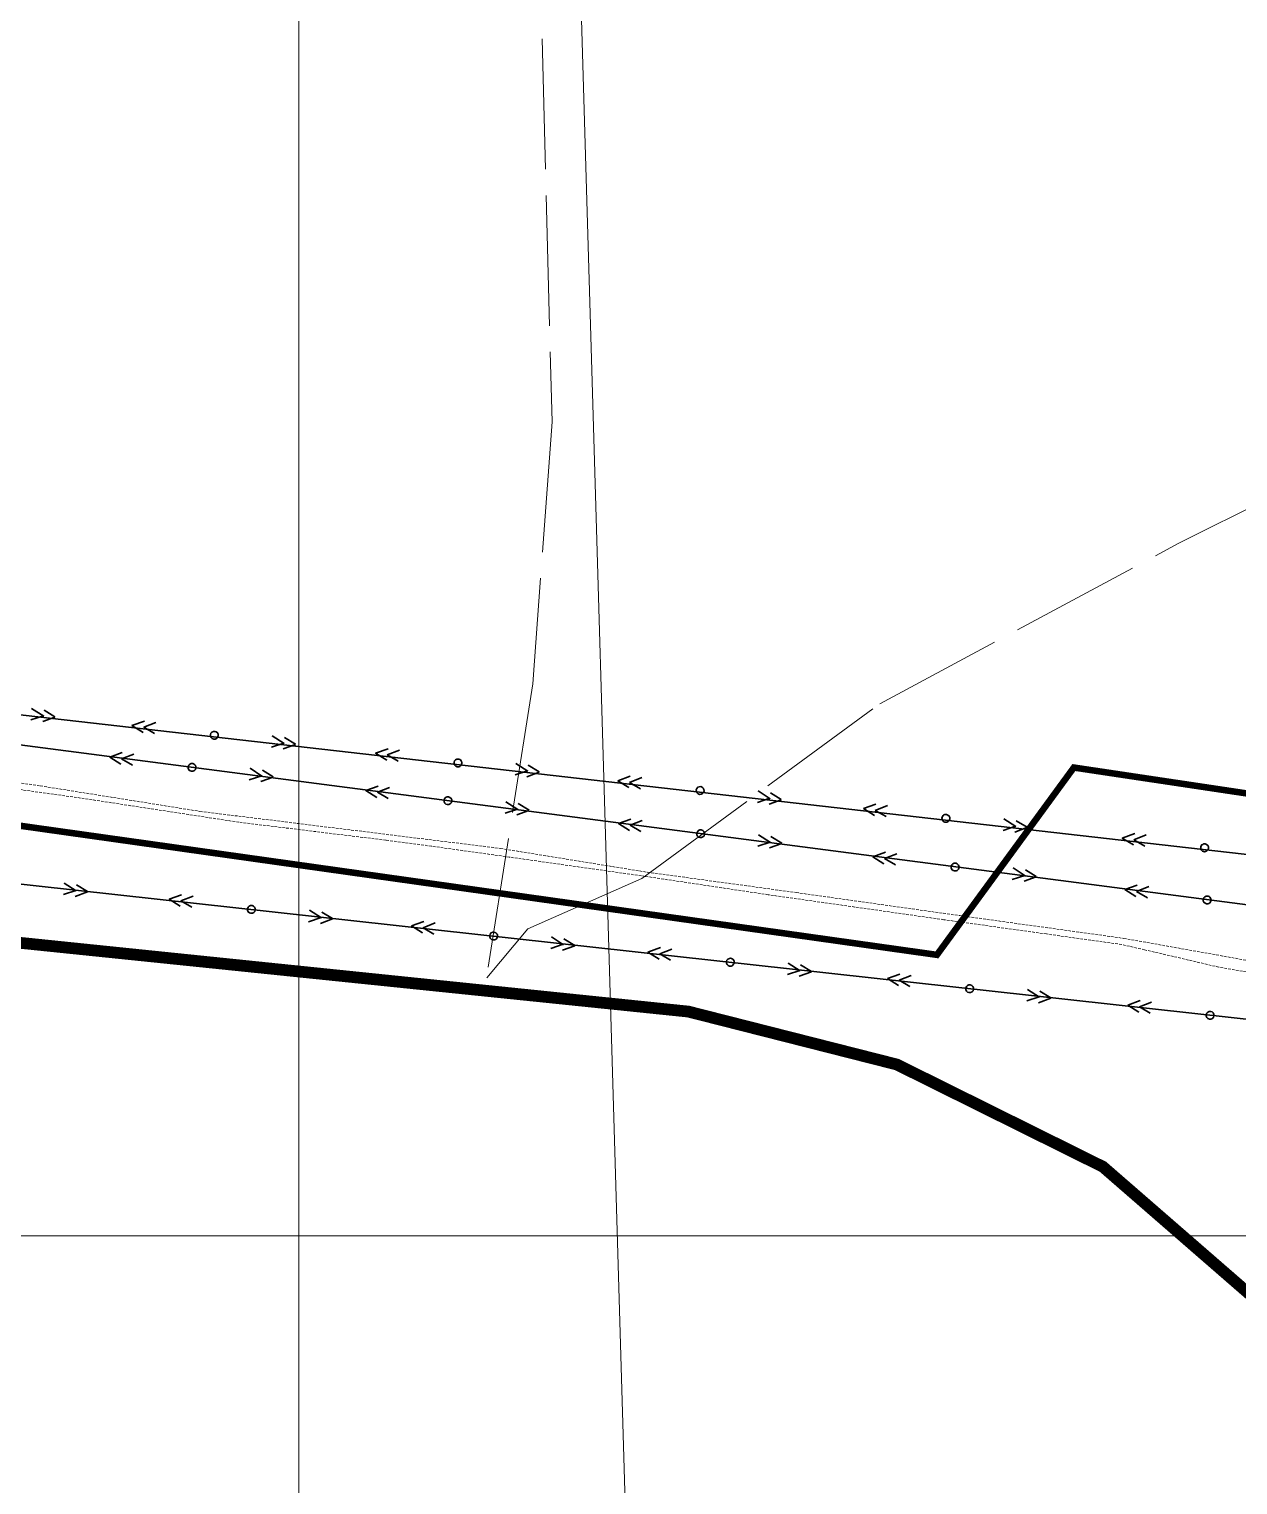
# Model space of a CAD drawing. Header units: millimetres. Extents: x 519 to 9564855, y -810 to 5021775.
# Drawn here: x 9527793 to 9528720, y 4994809 to 4995925 of the extents above; entities that cross this region are included whole.
import ezdxf

# ---------------------------------------------------------------- set-up
doc = ezdxf.new("R2010")
doc.units = ezdxf.units.MM
doc.header["$LTSCALE"] = 2
doc.header["$MEASUREMENT"] = 0
for name, pattern in [('92051501$0$GROUND1', [60, 50, -10]), ('92051501$0$GROUND2', [35, 25, -10]), ('Podzemka', [5, 2, -1, 2])]:
    doc.linetypes.add(name, pattern=pattern)
for name, color, linetype in [('AL_PIP_CRUDE OIL', 210, 'Continuous'), ('GRID_PULKOVO', 7, 'Continuous'), ('PPLINE_WAT', 7, 'WTR_LINE'), ('ROAD_ASF', 9, 'Continuous'), ('ROAD_FIELD', 255, '92051501$0$GROUND2'), ('ROAD_GROUND', 9, 'Continuous')]:
    doc.layers.add(name, color=color, linetype=linetype)
for name, color, linetype, lineweight in [('Водопровод', 5, 'Continuous', 30), ('Электро', 1, 'Continuous', 30), ('Электроснаб', 1, 'Continuous', 18), ('Электроснабжене', 1, 'Continuous', 18)]:
    doc.layers.add(name, color=color, linetype=linetype, lineweight=lineweight)
doc.styles.add('92051501$0$STANDARD', font='simplex.shx')
doc.linetypes.add('WTR_LINE', pattern='A,0.5,-0.2,["W",92051501$0$STANDARD,S=0.1,R=0,X=-0.1,Y=-0.05],-0.05', length=0.75)

msp = doc.modelspace()

# ---------------------------------------------------------------- linework, layer by layer
at = {"layer": 'AL_PIP_CRUDE OIL', "lineweight": 60, "const_width": 5}
msp.add_lwpolyline([(9523408.96955, 5008589.07215), (9522866.96955, 5008436.07215), (9522326.96955, 5007087.07215), (9522313.96594, 5006750.08943), (9522363.50455, 5006330.19015), (9523532.73502, 5003851.53167), (9523509.9659, 5003501.17422), (9523544.63322, 5003488.85485), (9523203.95221, 5002551.92724), (9523207.94138, 5002504.46778), (9521587.24018, 4997999.63007), (9523708.12981, 4995731.08727), (9526814.15531, 4995451.17542), (9528489.4409, 4995215.37355), (9528594.43514, 4995358.95224), (9530593.64001, 4995059.64331), (9530879.24426, 4994914.43479), (9530977.35799, 4994842.68501), (9531002.94658, 4994841.81396), (9531002.94658, 4994841.81396), (9531002.94648, 4994841.81391)], dxfattribs=at)
at = {"layer": 'GRID_PULKOVO', "lineweight": 0}
for p, q in [((9528000, 5011000), (9528000, 4992000)), ((9519000, 4995000), (9533000, 4995000))]:
    msp.add_line(p, q, dxfattribs=at)
at = {"layer": 'PPLINE_WAT', "lineweight": 0, "ltscale": 20}
msp.add_lwpolyline([(9528861.91772, 4999915.10427), (9528146.057, 4998336.879), (9528316.42417, 4992547.4023)], dxfattribs=at)
at = {"layer": 'ROAD_ASF', "lineweight": 0}
for points in [[(9531263.64645, 4994220.86751), (9530830.237, 4993648.455), (9530761.837, 4993565.455), (9530041.837, 4992767.955), (9530013.337, 4992808.155), (9528913.737, 4994698.855), (9528824.037, 4994845.855), (9528741.037, 4994948.955), (9528618.437, 4995055.455), (9528459.737, 4995134.155), (9528299.337, 4995174.855), (9526231.837, 4995387.455)], [(9531268.42995, 4994217.24562), (9530834.94589, 4993644.73458), (9530766.38121, 4993561.53474), (9530041.27284, 4992758.37651), (9530008.28613, 4992804.90514), (9528908.58224, 4994695.78378), (9528819.11855, 4994842.39651), (9528736.69858, 4994944.77601), (9528615.0826, 4995050.42121), (9528457.64292, 4995128.49621), (9528298.2867, 4995168.93136), (9526231.21481, 4995381.48735)]]:
    msp.add_lwpolyline(points, dxfattribs=at)
at = {"layer": 'ROAD_FIELD', "linetype": '92051501$0$GROUND1', "lineweight": 0}
msp.add_lwpolyline([(9528141.037, 4997533.455), (9528157.237, 4997016.555), (9528167.837, 4996637.255), (9528194.237, 4995623.855), (9528179.537, 4995423.155), (9528144.137, 4995197.755), (9528175.637, 4995235.355), (9528263.037, 4995273.855), (9528445.537, 4995407.855), (9528674.437, 4995530.655), (9528943.637, 4995664.755), (9528969.437, 4995666.755), (9529352.937, 4995551.255), (9529540.57899, 4995513.34668), (9529950.237, 4995430.355), (9530122.90704, 4995390.99497), (9530268.337, 4995442.655), (9530387.95842, 4995455.74803)], dxfattribs=at)
at = {"layer": 'ROAD_GROUND', "color": 8, "lineweight": 0, "const_width": 9}
msp.add_lwpolyline([(9531266.0382, 4994219.05657), (9530832.59145, 4993646.59479), (9530764.10911, 4993563.49487), (9530041.55492, 4992763.16576), (9530010.81156, 4992806.53007), (9528911.14311, 4994697.34643), (9528821.57777, 4994844.12576), (9528738.86779, 4994946.86551), (9528616.7598, 4995052.93811), (9528458.68996, 4995131.32561), (9528298.81185, 4995171.89318), (9526231.52379, 4995384.4714)], dxfattribs=at)
at = {"layer": 'Водопровод', "linetype": 'Podzemka', "lineweight": 0, "ltscale": 0.5}
for points in [[(9527594.44513, 4995374.98379), (9527801.7804, 4995344.91779), (9527924.20862, 4995325.36182), (9528154.8489, 4995296.92321), (9528267.24874, 4995278.73774), (9528381.44075, 4995263.129), (9528507.01178, 4995245.45781), (9528632.79828, 4995228.01697), (9528757.65403, 4995205.71898), (9528847.35142, 4995142.92121), (9528965.30046, 4995053.91477), (9529190.3045, 4994878.04505), (9529367.78898, 4994738.44812), (9529493.07875, 4994645.61632)], [(9528735.48889, 4995200.6914), (9528705.6428, 4995205.94068), (9528670.81752, 4995214.11259), (9528648.69824, 4995219.20611), (9528631.11116, 4995223.28352), (9528573.34179, 4995231.38881), (9528494.67041, 4995242.33644), (9528359.9845, 4995261.47423), (9528265.74221, 4995275.55279), (9528161.38648, 4995290.32758), (9528101.81804, 4995298.66996), (9528066.90697, 4995303.26289), (9527954.15824, 4995317.03071), (9527832.61774, 4995335.59785), (9527711.73526, 4995352.43663)]]:
    msp.add_lwpolyline(points, dxfattribs=at)
at = {"layer": 'Электро'}
for p, q in [((9523675.71145, 4995866.21379), (9529559.83969, 4995197.83227)), ((9529578.83595, 4995072.17117), (9523696.51523, 4995720.48046)), ((9527804.39973, 4995398.36101), (9527795.18617, 4995404.27253)), ((9527804.17863, 4995398.64104), (9527794.65377, 4995395.44685)), ((9527812.95078, 4995397.60672), (9527803.64703, 4995394.13252)), ((9527812.98031, 4995397.85719), (9527804.68069, 4995402.89908)), ((9527881.66678, 4995394.61849), (9527872.1124, 4995391.17384)), ((9527881.10565, 4995389.8595), (9527890.43894, 4995393.58418)), ((9527872.1124, 4995391.17384), (9527880.63312, 4995385.85193)), ((9527889.43481, 4995385.06808), (9527881.10565, 4995389.8595)), ((9527988.90737, 4995377.40268), (9527979.69381, 4995383.3142)), ((9527997.48796, 4995376.89887), (9527989.18833, 4995381.94075)), ((9527988.68627, 4995377.68271), (9527979.16142, 4995374.48852)), ((9527997.45842, 4995376.64839), (9527988.15468, 4995373.17419)), ((9528068.47464, 4995373.39888), (9528058.92026, 4995369.95423)), ((9528067.91351, 4995368.63989), (9528077.2468, 4995372.36456)), ((9527864.69391, 4995370.36044), (9527855.11642, 4995366.98059)), ((9527855.11642, 4995366.98059), (9527863.6009, 4995361.60108)), ((9527864.10056, 4995365.60536), (9527873.45886, 4995369.26673)), ((9527872.39708, 4995360.75763), (9527864.10056, 4995365.60536)), ((9528058.92026, 4995369.95423), (9528067.44099, 4995364.63231)), ((9528076.24268, 4995363.84847), (9528067.91351, 4995368.63989)), ((9528175.71523, 4995356.18307), (9528166.50167, 4995362.09459)), ((9528184.29582, 4995355.67925), (9528175.99619, 4995360.72114)), ((9527971.59623, 4995352.70015), (9527962.04996, 4995349.57056)), ((9527971.81543, 4995352.41864), (9527962.64212, 4995358.39242)), ((9527980.36118, 4995351.60644), (9527971.03411, 4995348.19533)), ((9527980.39241, 4995351.85671), (9527972.12712, 4995356.9547)), ((9528175.49413, 4995356.46309), (9528165.96928, 4995353.26891)), ((9528184.26629, 4995355.42878), (9528174.96254, 4995351.95457)), ((9528254.26705, 4995352.29461), (9528244.71267, 4995348.84996)), ((9528244.71267, 4995348.84996), (9528253.23339, 4995343.52805)), ((9528253.70592, 4995347.53562), (9528263.03921, 4995351.2603)), ((9528060.91666, 4995344.74656), (9528051.33916, 4995341.36671)), ((9528051.33916, 4995341.36671), (9528059.82365, 4995335.9872)), ((9528060.32331, 4995339.99148), (9528069.68161, 4995343.65285)), ((9528068.61982, 4995335.14375), (9528060.32331, 4995339.99148)), ((9528262.03508, 4995342.7442), (9528253.70592, 4995347.53562)), ((9528361.50764, 4995335.0788), (9528352.29408, 4995340.99032)), ((9528370.08823, 4995334.57498), (9528361.7886, 4995339.61687)), ((9528167.81898, 4995327.08627), (9528158.27271, 4995323.95668)), ((9528168.03818, 4995326.80476), (9528158.86487, 4995332.77854)), ((9528176.61515, 4995326.24283), (9528168.34987, 4995331.34082)), ((9528361.28654, 4995335.35883), (9528351.76169, 4995332.16464)), ((9528370.05869, 4995334.32451), (9528360.75495, 4995330.85031)), ((9528442.70222, 4995330.89015), (9528433.14784, 4995327.4455)), ((9528433.14784, 4995327.4455), (9528441.66856, 4995322.12359)), ((9528442.14109, 4995326.13116), (9528451.47437, 4995329.85584)), ((9528450.47025, 4995321.33974), (9528442.14109, 4995326.13116)), ((9528176.58393, 4995325.99256), (9528167.25686, 4995322.58145)), ((9528254.73637, 4995319.44636), (9528245.15887, 4995316.06651)), ((9528245.15887, 4995316.06651), (9528253.64335, 4995310.687)), ((9528254.14302, 4995314.69128), (9528263.50132, 4995318.35265)), ((9528549.94281, 4995313.67434), (9528540.72925, 4995319.58586)), ((9528558.52339, 4995313.17053), (9528550.22377, 4995318.21241)), ((9528262.43953, 4995309.84355), (9528254.14302, 4995314.69128)), ((9528361.85789, 4995301.50456), (9528352.68458, 4995307.47834)), ((9528370.43486, 4995300.94263), (9528362.16958, 4995306.04062)), ((9528549.72171, 4995313.95437), (9528540.19686, 4995310.76019)), ((9528558.49386, 4995312.92005), (9528549.19011, 4995309.44585)), ((9528641.12131, 4995308.35161), (9528631.56693, 4995304.90696)), ((9528631.56693, 4995304.90696), (9528640.08766, 4995299.58505)), ((9528640.56019, 4995303.59262), (9528649.89347, 4995307.3173)), ((9528361.63869, 4995301.78607), (9528352.09242, 4995298.65648)), ((9528370.40363, 4995300.69236), (9528361.07657, 4995297.28125)), ((9528449.88491, 4995293.9727), (9528440.30742, 4995290.59285)), ((9528449.29156, 4995289.21762), (9528458.64986, 4995292.87899)), ((9528648.88935, 4995298.8012), (9528640.56019, 4995303.59262)), ((9528440.30742, 4995290.59285), (9528448.7919, 4995285.21334)), ((9528457.58808, 4995284.36989), (9528449.29156, 4995289.21762)), ((9528557.00644, 4995276.0309), (9528547.83313, 4995282.00468)), ((9527829.3677, 4995264.42024), (9527820.18418, 4995270.37833)), ((9528556.78724, 4995276.31241), (9528547.24097, 4995273.18282)), ((9528565.55218, 4995275.2187), (9528556.22512, 4995271.80759)), ((9528565.58341, 4995275.46897), (9528557.31813, 4995280.56696)), ((9527829.14802, 4995264.70138), (9527819.60712, 4995261.55546)), ((9527837.91482, 4995263.62267), (9527828.59361, 4995260.19561)), ((9527837.94562, 4995263.87299), (9527829.67163, 4995268.95683)), ((9527910.2064, 4995261.42958), (9527900.63471, 4995258.03334)), ((9527909.62119, 4995256.67348), (9527918.97321, 4995260.35086)), ((9528643.10013, 4995268.75141), (9528633.52264, 4995265.37155)), ((9528633.52264, 4995265.37155), (9528642.00712, 4995259.99204)), ((9528642.50678, 4995263.99632), (9528651.86508, 4995267.6577)), ((9528650.8033, 4995259.1486), (9528642.50678, 4995263.99632)), ((9527900.63471, 4995258.03334), (9527909.12838, 4995252.66836)), ((9527917.92599, 4995251.83996), (9527909.62119, 4995256.67348)), ((9528017.35846, 4995243.67105), (9528008.17495, 4995249.62914)), ((9528025.93639, 4995243.1238), (9528017.66239, 4995248.20764)), ((9528017.13878, 4995243.95219), (9528007.59788, 4995240.80627)), ((9528025.90558, 4995242.87348), (9528016.58437, 4995239.44642)), ((9528095.9412, 4995240.92938), (9528086.3695, 4995237.53315)), ((9528086.3695, 4995237.53315), (9528094.86317, 4995232.16816)), ((9528095.35598, 4995236.17329), (9528104.708, 4995239.85067)), ((9528103.66078, 4995231.33977), (9528095.35598, 4995236.17329)), ((9528203.09325, 4995223.17086), (9528193.90974, 4995229.12894)), ((9528211.67118, 4995222.6236), (9528203.39719, 4995227.70745)), ((9528202.87357, 4995223.452), (9528193.33267, 4995220.30608)), ((9528211.64038, 4995222.37329), (9528202.31916, 4995218.94623)), ((9528277.41485, 4995220.89951), (9528267.84316, 4995217.50327)), ((9528267.84316, 4995217.50327), (9528276.33683, 4995212.13829)), ((9528276.82964, 4995216.14342), (9528286.18166, 4995219.8208)), ((9528285.13443, 4995211.30989), (9528276.82964, 4995216.14342)), ((9528384.34723, 4995203.42212), (9528374.80633, 4995200.2762)), ((9528384.56691, 4995203.14098), (9528375.3834, 4995209.09907)), ((9528393.14483, 4995202.59373), (9528384.87084, 4995207.67757)), ((9528393.11403, 4995202.34341), (9528383.79282, 4995198.91635)), ((9528461.01914, 4995200.63447), (9528451.44745, 4995197.23823)), ((9528451.44745, 4995197.23823), (9528459.94112, 4995191.87325)), ((9528460.43393, 4995195.87838), (9528469.78595, 4995199.55575)), ((9528468.73873, 4995191.04485), (9528460.43393, 4995195.87838)), ((9528567.95152, 4995183.15708), (9528558.41062, 4995180.01116)), ((9528568.1712, 4995182.87594), (9528558.98769, 4995188.83403)), ((9528576.71833, 4995182.07837), (9528567.39711, 4995178.65131)), ((9528576.74913, 4995182.32869), (9528568.47513, 4995187.41253)), ((9528645.34844, 4995180.2894), (9528635.77675, 4995176.89317)), ((9528635.77675, 4995176.89317), (9528644.27042, 4995171.52818)), ((9528644.76323, 4995175.53331), (9528654.11525, 4995179.21069)), ((9528653.06803, 4995170.69979), (9528644.76323, 4995175.53331))]:
    msp.add_line(p, q, dxfattribs=at)
at = {"layer": 'Электро', "ltscale": 25}
msp.add_line((9529547.11914, 4995146.8866), (9526913.03059, 4995489.95549), dxfattribs=at)
at = {"layer": 'Электро'}
for centre, start, end in [((9527935.25405, 4995383.69901), 103.87181573, 283.87181573), ((9527935.25405, 4995383.69901), 283.87181573, 103.87181573), ((9527918.20599, 4995359.07823), 103.48371452, 283.48371452), ((9527918.20599, 4995359.07823), 283.48371452, 103.48371452), ((9528122.06191, 4995362.47939), 103.87181551, 283.87181551), ((9528122.06191, 4995362.47939), 283.87181551, 103.87181551), ((9528307.85432, 4995341.37513), 103.87181585, 283.87181585), ((9528307.85432, 4995341.37513), 283.87181585, 103.87181585), ((9528114.42874, 4995333.46435), 103.48371452, 283.48371452), ((9528114.42874, 4995333.46435), 283.48371452, 103.48371452), ((9528496.28949, 4995319.97067), 103.87180639, 283.87180639), ((9528496.28949, 4995319.97067), 283.87180639, 103.87180639), ((9528308.24845, 4995308.16415), 103.48371693, 283.48371693), ((9528308.24845, 4995308.16415), 283.48371693, 103.48371693), ((9528694.70859, 4995297.43213), 103.87181541, 283.87181541), ((9528694.70859, 4995297.43213), 283.87181541, 103.87181541), ((9528503.397, 4995282.69049), 103.48371485, 283.48371474), ((9528503.397, 4995282.69049), 283.48371474, 103.48371485), ((9528696.61222, 4995257.4692), 103.48371705, 283.48371705), ((9528696.61222, 4995257.4692), 283.48371705, 103.48371705), ((9527963.73771, 4995250.23893), 103.58174027, 283.58174027), ((9527963.73771, 4995250.23893), 283.58174027, 103.58174027), ((9528149.4725, 4995229.73874), 103.58173093, 283.58173093), ((9528149.4725, 4995229.73874), 283.58173093, 103.58173093), ((9528330.94616, 4995209.70886), 103.58174049, 283.58174049), ((9528330.94616, 4995209.70886), 283.58174049, 103.58174049), ((9528514.55045, 4995189.44382), 103.58172885, 283.58172885), ((9528514.55045, 4995189.44382), 283.58172885, 103.58172885), ((9528698.87975, 4995169.09876), 103.58173127, 283.58173127), ((9528698.87975, 4995169.09876), 283.58173127, 103.58173127)]:
    msp.add_arc(centre, 3, start, end, dxfattribs=at)
at = {"layer": 'Электроснаб', "color": 1, "lineweight": 0}
for p, q in [((9523675.71145, 4995866.21379), (9529559.83969, 4995197.83227)), ((9529578.83595, 4995072.17117), (9523696.51523, 4995720.48046)), ((9527804.39973, 4995398.36101), (9527795.18617, 4995404.27253)), ((9527804.17863, 4995398.64104), (9527794.65377, 4995395.44685)), ((9527812.95078, 4995397.60672), (9527803.64703, 4995394.13252)), ((9527812.98031, 4995397.85719), (9527804.68069, 4995402.89908)), ((9527881.66678, 4995394.61849), (9527872.1124, 4995391.17384)), ((9527881.10565, 4995389.8595), (9527890.43894, 4995393.58418)), ((9527872.1124, 4995391.17384), (9527880.63312, 4995385.85193)), ((9527889.43481, 4995385.06808), (9527881.10565, 4995389.8595)), ((9527988.90737, 4995377.40268), (9527979.69381, 4995383.3142)), ((9527997.48796, 4995376.89887), (9527989.18833, 4995381.94075)), ((9527988.68627, 4995377.68271), (9527979.16142, 4995374.48852)), ((9527997.45842, 4995376.64839), (9527988.15468, 4995373.17419)), ((9528068.47464, 4995373.39888), (9528058.92026, 4995369.95423)), ((9528067.91351, 4995368.63989), (9528077.2468, 4995372.36456)), ((9527864.69391, 4995370.36044), (9527855.11642, 4995366.98059)), ((9527855.11642, 4995366.98059), (9527863.6009, 4995361.60108)), ((9527864.10056, 4995365.60536), (9527873.45886, 4995369.26673)), ((9527872.39708, 4995360.75763), (9527864.10056, 4995365.60536)), ((9528058.92026, 4995369.95423), (9528067.44099, 4995364.63231)), ((9528076.24268, 4995363.84847), (9528067.91351, 4995368.63989)), ((9528175.71523, 4995356.18307), (9528166.50167, 4995362.09459)), ((9528184.29582, 4995355.67925), (9528175.99619, 4995360.72114)), ((9527971.59623, 4995352.70015), (9527962.04996, 4995349.57056)), ((9527971.81543, 4995352.41864), (9527962.64212, 4995358.39242)), ((9527980.36118, 4995351.60644), (9527971.03411, 4995348.19533)), ((9527980.39241, 4995351.85671), (9527972.12712, 4995356.9547)), ((9528175.49413, 4995356.46309), (9528165.96928, 4995353.26891)), ((9528184.26629, 4995355.42878), (9528174.96254, 4995351.95457)), ((9528254.26705, 4995352.29461), (9528244.71267, 4995348.84996)), ((9528244.71267, 4995348.84996), (9528253.23339, 4995343.52805)), ((9528253.70592, 4995347.53562), (9528263.03921, 4995351.2603)), ((9528060.91666, 4995344.74656), (9528051.33916, 4995341.36671)), ((9528051.33916, 4995341.36671), (9528059.82365, 4995335.9872)), ((9528060.32331, 4995339.99148), (9528069.68161, 4995343.65285)), ((9528068.61982, 4995335.14375), (9528060.32331, 4995339.99148)), ((9528262.03508, 4995342.7442), (9528253.70592, 4995347.53562)), ((9528361.50764, 4995335.0788), (9528352.29408, 4995340.99032)), ((9528370.08823, 4995334.57498), (9528361.7886, 4995339.61687)), ((9528167.81898, 4995327.08627), (9528158.27271, 4995323.95668)), ((9528168.03818, 4995326.80476), (9528158.86487, 4995332.77854)), ((9528176.61515, 4995326.24283), (9528168.34987, 4995331.34082)), ((9528361.28654, 4995335.35883), (9528351.76169, 4995332.16464)), ((9528370.05869, 4995334.32451), (9528360.75495, 4995330.85031)), ((9528442.70222, 4995330.89015), (9528433.14784, 4995327.4455)), ((9528433.14784, 4995327.4455), (9528441.66856, 4995322.12359)), ((9528442.14109, 4995326.13116), (9528451.47437, 4995329.85584)), ((9528450.47025, 4995321.33974), (9528442.14109, 4995326.13116)), ((9528176.58393, 4995325.99256), (9528167.25686, 4995322.58145)), ((9528254.73637, 4995319.44636), (9528245.15887, 4995316.06651)), ((9528245.15887, 4995316.06651), (9528253.64335, 4995310.687)), ((9528254.14302, 4995314.69128), (9528263.50132, 4995318.35265)), ((9528549.94281, 4995313.67434), (9528540.72925, 4995319.58586)), ((9528558.52339, 4995313.17053), (9528550.22377, 4995318.21241)), ((9528262.43953, 4995309.84355), (9528254.14302, 4995314.69128)), ((9528361.85789, 4995301.50456), (9528352.68458, 4995307.47834)), ((9528370.43486, 4995300.94263), (9528362.16958, 4995306.04062)), ((9528549.72171, 4995313.95437), (9528540.19686, 4995310.76019)), ((9528558.49386, 4995312.92005), (9528549.19011, 4995309.44585)), ((9528641.12131, 4995308.35161), (9528631.56693, 4995304.90696)), ((9528631.56693, 4995304.90696), (9528640.08766, 4995299.58505)), ((9528640.56019, 4995303.59262), (9528649.89347, 4995307.3173)), ((9528361.63869, 4995301.78607), (9528352.09242, 4995298.65648)), ((9528370.40363, 4995300.69236), (9528361.07657, 4995297.28125)), ((9528449.88491, 4995293.9727), (9528440.30742, 4995290.59285)), ((9528449.29156, 4995289.21762), (9528458.64986, 4995292.87899)), ((9528648.88935, 4995298.8012), (9528640.56019, 4995303.59262)), ((9528440.30742, 4995290.59285), (9528448.7919, 4995285.21334)), ((9528457.58808, 4995284.36989), (9528449.29156, 4995289.21762)), ((9528557.00644, 4995276.0309), (9528547.83313, 4995282.00468)), ((9527829.3677, 4995264.42024), (9527820.18418, 4995270.37833)), ((9528556.78724, 4995276.31241), (9528547.24097, 4995273.18282)), ((9528565.55218, 4995275.2187), (9528556.22512, 4995271.80759)), ((9528565.58341, 4995275.46897), (9528557.31813, 4995280.56696)), ((9527829.14802, 4995264.70138), (9527819.60712, 4995261.55546)), ((9527837.91482, 4995263.62267), (9527828.59361, 4995260.19561)), ((9527837.94562, 4995263.87299), (9527829.67163, 4995268.95683)), ((9527910.2064, 4995261.42958), (9527900.63471, 4995258.03334)), ((9527909.62119, 4995256.67348), (9527918.97321, 4995260.35086)), ((9528643.10013, 4995268.75141), (9528633.52264, 4995265.37155)), ((9528633.52264, 4995265.37155), (9528642.00712, 4995259.99204)), ((9528642.50678, 4995263.99632), (9528651.86508, 4995267.6577)), ((9528650.8033, 4995259.1486), (9528642.50678, 4995263.99632)), ((9527900.63471, 4995258.03334), (9527909.12838, 4995252.66836)), ((9527917.92599, 4995251.83996), (9527909.62119, 4995256.67348)), ((9528017.35846, 4995243.67105), (9528008.17495, 4995249.62914)), ((9528025.93639, 4995243.1238), (9528017.66239, 4995248.20764)), ((9528017.13878, 4995243.95219), (9528007.59788, 4995240.80627)), ((9528025.90558, 4995242.87348), (9528016.58437, 4995239.44642)), ((9528095.9412, 4995240.92938), (9528086.3695, 4995237.53315)), ((9528086.3695, 4995237.53315), (9528094.86317, 4995232.16816)), ((9528095.35598, 4995236.17329), (9528104.708, 4995239.85067)), ((9528103.66078, 4995231.33977), (9528095.35598, 4995236.17329)), ((9528203.09325, 4995223.17086), (9528193.90974, 4995229.12894)), ((9528211.67118, 4995222.6236), (9528203.39719, 4995227.70745)), ((9528202.87357, 4995223.452), (9528193.33267, 4995220.30608)), ((9528211.64038, 4995222.37329), (9528202.31916, 4995218.94623)), ((9528277.41485, 4995220.89951), (9528267.84316, 4995217.50327)), ((9528267.84316, 4995217.50327), (9528276.33683, 4995212.13829)), ((9528276.82964, 4995216.14342), (9528286.18166, 4995219.8208)), ((9528285.13443, 4995211.30989), (9528276.82964, 4995216.14342)), ((9528384.34723, 4995203.42212), (9528374.80633, 4995200.2762)), ((9528384.56691, 4995203.14098), (9528375.3834, 4995209.09907)), ((9528393.14483, 4995202.59373), (9528384.87084, 4995207.67757)), ((9528393.11403, 4995202.34341), (9528383.79282, 4995198.91635)), ((9528461.01914, 4995200.63447), (9528451.44745, 4995197.23823)), ((9528451.44745, 4995197.23823), (9528459.94112, 4995191.87325)), ((9528460.43393, 4995195.87838), (9528469.78595, 4995199.55575)), ((9528468.73873, 4995191.04485), (9528460.43393, 4995195.87838)), ((9528567.95152, 4995183.15708), (9528558.41062, 4995180.01116)), ((9528568.1712, 4995182.87594), (9528558.98769, 4995188.83403)), ((9528576.71833, 4995182.07837), (9528567.39711, 4995178.65131)), ((9528576.74913, 4995182.32869), (9528568.47513, 4995187.41253)), ((9528645.34844, 4995180.2894), (9528635.77675, 4995176.89317)), ((9528635.77675, 4995176.89317), (9528644.27042, 4995171.52818)), ((9528644.76323, 4995175.53331), (9528654.11525, 4995179.21069)), ((9528653.06803, 4995170.69979), (9528644.76323, 4995175.53331))]:
    msp.add_line(p, q, dxfattribs=at)
at = {"layer": 'Электроснаб', "color": 1, "lineweight": 0, "ltscale": 25}
msp.add_line((9529547.11914, 4995146.8866), (9526913.03059, 4995489.95549), dxfattribs=at)
at = {"layer": 'Электроснаб', "color": 1, "lineweight": 0}
for centre, start, end in [((9527935.25405, 4995383.69901), 103.87181573, 283.87181573), ((9527935.25405, 4995383.69901), 283.87181573, 103.87181573), ((9527918.20599, 4995359.07823), 103.48371452, 283.48371452), ((9527918.20599, 4995359.07823), 283.48371452, 103.48371452), ((9528122.06191, 4995362.47939), 103.87181551, 283.87181551), ((9528122.06191, 4995362.47939), 283.87181551, 103.87181551), ((9528307.85432, 4995341.37513), 103.87181585, 283.87181585), ((9528307.85432, 4995341.37513), 283.87181585, 103.87181585), ((9528114.42874, 4995333.46435), 103.48371452, 283.48371452), ((9528114.42874, 4995333.46435), 283.48371452, 103.48371452), ((9528496.28949, 4995319.97067), 103.87180639, 283.87180639), ((9528496.28949, 4995319.97067), 283.87180639, 103.87180639), ((9528308.24845, 4995308.16415), 103.48371693, 283.48371693), ((9528308.24845, 4995308.16415), 283.48371693, 103.48371693), ((9528694.70859, 4995297.43213), 103.87181541, 283.87181541), ((9528694.70859, 4995297.43213), 283.87181541, 103.87181541), ((9528503.397, 4995282.69049), 103.48371485, 283.48371474), ((9528503.397, 4995282.69049), 283.48371474, 103.48371485), ((9528696.61222, 4995257.4692), 103.48371705, 283.48371705), ((9528696.61222, 4995257.4692), 283.48371705, 103.48371705), ((9527963.73771, 4995250.23893), 103.58174027, 283.58174027), ((9527963.73771, 4995250.23893), 283.58174027, 103.58174027), ((9528149.4725, 4995229.73874), 103.58173093, 283.58173093), ((9528149.4725, 4995229.73874), 283.58173093, 103.58173093), ((9528330.94616, 4995209.70886), 103.58174049, 283.58174049), ((9528330.94616, 4995209.70886), 283.58174049, 103.58174049), ((9528514.55045, 4995189.44382), 103.58172885, 283.58172885), ((9528514.55045, 4995189.44382), 283.58172885, 103.58172885), ((9528698.87975, 4995169.09876), 103.58173127, 283.58173127), ((9528698.87975, 4995169.09876), 283.58173127, 103.58173127)]:
    msp.add_arc(centre, 3, start, end, dxfattribs=at)
at = {"layer": 'Электроснабжене', "color": 1, "lineweight": 0}
for p, q in [((9523675.71145, 4995866.21379), (9529559.83969, 4995197.83227)), ((9529578.83595, 4995072.17117), (9523696.51523, 4995720.48046)), ((9527804.39973, 4995398.36101), (9527795.18617, 4995404.27253)), ((9527804.17863, 4995398.64104), (9527794.65377, 4995395.44685)), ((9527812.95078, 4995397.60672), (9527803.64703, 4995394.13252)), ((9527812.98031, 4995397.85719), (9527804.68069, 4995402.89908)), ((9527881.66678, 4995394.61849), (9527872.1124, 4995391.17384)), ((9527881.10565, 4995389.8595), (9527890.43894, 4995393.58418)), ((9527872.1124, 4995391.17384), (9527880.63312, 4995385.85193)), ((9527889.43481, 4995385.06808), (9527881.10565, 4995389.8595)), ((9527988.90737, 4995377.40268), (9527979.69381, 4995383.3142)), ((9527997.48796, 4995376.89887), (9527989.18833, 4995381.94075)), ((9527988.68627, 4995377.68271), (9527979.16142, 4995374.48852)), ((9527997.45842, 4995376.64839), (9527988.15468, 4995373.17419)), ((9528068.47464, 4995373.39888), (9528058.92026, 4995369.95423)), ((9528067.91351, 4995368.63989), (9528077.2468, 4995372.36456)), ((9527864.69391, 4995370.36044), (9527855.11642, 4995366.98059)), ((9527855.11642, 4995366.98059), (9527863.6009, 4995361.60108)), ((9527864.10056, 4995365.60536), (9527873.45886, 4995369.26673)), ((9527872.39708, 4995360.75763), (9527864.10056, 4995365.60536)), ((9528058.92026, 4995369.95423), (9528067.44099, 4995364.63231)), ((9528076.24268, 4995363.84847), (9528067.91351, 4995368.63989)), ((9528175.71523, 4995356.18307), (9528166.50167, 4995362.09459)), ((9528184.29582, 4995355.67925), (9528175.99619, 4995360.72114)), ((9527971.59623, 4995352.70015), (9527962.04996, 4995349.57056)), ((9527971.81543, 4995352.41864), (9527962.64212, 4995358.39242)), ((9527980.36118, 4995351.60644), (9527971.03411, 4995348.19533)), ((9527980.39241, 4995351.85671), (9527972.12712, 4995356.9547)), ((9528175.49413, 4995356.46309), (9528165.96928, 4995353.26891)), ((9528184.26629, 4995355.42878), (9528174.96254, 4995351.95457)), ((9528254.26705, 4995352.29461), (9528244.71267, 4995348.84996)), ((9528244.71267, 4995348.84996), (9528253.23339, 4995343.52805)), ((9528253.70592, 4995347.53562), (9528263.03921, 4995351.2603)), ((9528060.91666, 4995344.74656), (9528051.33916, 4995341.36671)), ((9528051.33916, 4995341.36671), (9528059.82365, 4995335.9872)), ((9528060.32331, 4995339.99148), (9528069.68161, 4995343.65285)), ((9528068.61982, 4995335.14375), (9528060.32331, 4995339.99148)), ((9528262.03508, 4995342.7442), (9528253.70592, 4995347.53562)), ((9528361.50764, 4995335.0788), (9528352.29408, 4995340.99032)), ((9528370.08823, 4995334.57498), (9528361.7886, 4995339.61687)), ((9528167.81898, 4995327.08627), (9528158.27271, 4995323.95668)), ((9528168.03818, 4995326.80476), (9528158.86487, 4995332.77854)), ((9528176.61515, 4995326.24283), (9528168.34987, 4995331.34082)), ((9528361.28654, 4995335.35883), (9528351.76169, 4995332.16464)), ((9528370.05869, 4995334.32451), (9528360.75495, 4995330.85031)), ((9528442.70222, 4995330.89015), (9528433.14784, 4995327.4455)), ((9528433.14784, 4995327.4455), (9528441.66856, 4995322.12359)), ((9528442.14109, 4995326.13116), (9528451.47437, 4995329.85584)), ((9528450.47025, 4995321.33974), (9528442.14109, 4995326.13116)), ((9528176.58393, 4995325.99256), (9528167.25686, 4995322.58145)), ((9528254.73637, 4995319.44636), (9528245.15887, 4995316.06651)), ((9528245.15887, 4995316.06651), (9528253.64335, 4995310.687)), ((9528254.14302, 4995314.69128), (9528263.50132, 4995318.35265)), ((9528549.94281, 4995313.67434), (9528540.72925, 4995319.58586)), ((9528558.52339, 4995313.17053), (9528550.22377, 4995318.21241)), ((9528262.43953, 4995309.84355), (9528254.14302, 4995314.69128)), ((9528361.85789, 4995301.50456), (9528352.68458, 4995307.47834)), ((9528370.43486, 4995300.94263), (9528362.16958, 4995306.04062)), ((9528549.72171, 4995313.95437), (9528540.19686, 4995310.76019)), ((9528558.49386, 4995312.92005), (9528549.19011, 4995309.44585)), ((9528641.12131, 4995308.35161), (9528631.56693, 4995304.90696)), ((9528631.56693, 4995304.90696), (9528640.08766, 4995299.58505)), ((9528640.56019, 4995303.59262), (9528649.89347, 4995307.3173)), ((9528361.63869, 4995301.78607), (9528352.09242, 4995298.65648)), ((9528370.40363, 4995300.69236), (9528361.07657, 4995297.28125)), ((9528449.88491, 4995293.9727), (9528440.30742, 4995290.59285)), ((9528449.29156, 4995289.21762), (9528458.64986, 4995292.87899)), ((9528648.88935, 4995298.8012), (9528640.56019, 4995303.59262)), ((9528440.30742, 4995290.59285), (9528448.7919, 4995285.21334)), ((9528457.58808, 4995284.36989), (9528449.29156, 4995289.21762)), ((9528557.00644, 4995276.0309), (9528547.83313, 4995282.00468)), ((9527829.3677, 4995264.42024), (9527820.18418, 4995270.37833)), ((9528556.78724, 4995276.31241), (9528547.24097, 4995273.18282)), ((9528565.55218, 4995275.2187), (9528556.22512, 4995271.80759)), ((9528565.58341, 4995275.46897), (9528557.31813, 4995280.56696)), ((9527829.14802, 4995264.70138), (9527819.60712, 4995261.55546)), ((9527837.91482, 4995263.62267), (9527828.59361, 4995260.19561)), ((9527837.94562, 4995263.87299), (9527829.67163, 4995268.95683)), ((9527910.2064, 4995261.42958), (9527900.63471, 4995258.03334)), ((9527909.62119, 4995256.67348), (9527918.97321, 4995260.35086)), ((9528643.10013, 4995268.75141), (9528633.52264, 4995265.37155)), ((9528633.52264, 4995265.37155), (9528642.00712, 4995259.99204)), ((9528642.50678, 4995263.99632), (9528651.86508, 4995267.6577)), ((9528650.8033, 4995259.1486), (9528642.50678, 4995263.99632)), ((9527900.63471, 4995258.03334), (9527909.12838, 4995252.66836)), ((9527917.92599, 4995251.83996), (9527909.62119, 4995256.67348)), ((9528017.35846, 4995243.67105), (9528008.17495, 4995249.62914)), ((9528025.93639, 4995243.1238), (9528017.66239, 4995248.20764)), ((9528017.13878, 4995243.95219), (9528007.59788, 4995240.80627)), ((9528025.90558, 4995242.87348), (9528016.58437, 4995239.44642)), ((9528095.9412, 4995240.92938), (9528086.3695, 4995237.53315)), ((9528086.3695, 4995237.53315), (9528094.86317, 4995232.16816)), ((9528095.35598, 4995236.17329), (9528104.708, 4995239.85067)), ((9528103.66078, 4995231.33977), (9528095.35598, 4995236.17329)), ((9528203.09325, 4995223.17086), (9528193.90974, 4995229.12894)), ((9528211.67118, 4995222.6236), (9528203.39719, 4995227.70745)), ((9528202.87357, 4995223.452), (9528193.33267, 4995220.30608)), ((9528211.64038, 4995222.37329), (9528202.31916, 4995218.94623)), ((9528277.41485, 4995220.89951), (9528267.84316, 4995217.50327)), ((9528267.84316, 4995217.50327), (9528276.33683, 4995212.13829)), ((9528276.82964, 4995216.14342), (9528286.18166, 4995219.8208)), ((9528285.13443, 4995211.30989), (9528276.82964, 4995216.14342)), ((9528384.34723, 4995203.42212), (9528374.80633, 4995200.2762)), ((9528384.56691, 4995203.14098), (9528375.3834, 4995209.09907)), ((9528393.14483, 4995202.59373), (9528384.87084, 4995207.67757)), ((9528393.11403, 4995202.34341), (9528383.79282, 4995198.91635)), ((9528461.01914, 4995200.63447), (9528451.44745, 4995197.23823)), ((9528451.44745, 4995197.23823), (9528459.94112, 4995191.87325)), ((9528460.43393, 4995195.87838), (9528469.78595, 4995199.55575)), ((9528468.73873, 4995191.04485), (9528460.43393, 4995195.87838)), ((9528567.95152, 4995183.15708), (9528558.41062, 4995180.01116)), ((9528568.1712, 4995182.87594), (9528558.98769, 4995188.83403)), ((9528576.71833, 4995182.07837), (9528567.39711, 4995178.65131)), ((9528576.74913, 4995182.32869), (9528568.47513, 4995187.41253)), ((9528645.34844, 4995180.2894), (9528635.77675, 4995176.89317)), ((9528635.77675, 4995176.89317), (9528644.27042, 4995171.52818)), ((9528644.76323, 4995175.53331), (9528654.11525, 4995179.21069)), ((9528653.06803, 4995170.69979), (9528644.76323, 4995175.53331))]:
    msp.add_line(p, q, dxfattribs=at)
at = {"layer": 'Электроснабжене', "color": 1, "lineweight": 0, "ltscale": 25}
msp.add_line((9529547.11914, 4995146.8866), (9526913.03059, 4995489.95549), dxfattribs=at)
at = {"layer": 'Электроснабжене', "color": 1, "lineweight": 0}
for centre, start, end in [((9527935.25405, 4995383.69901), 103.87181573, 283.87181573), ((9527935.25405, 4995383.69901), 283.87181573, 103.87181573), ((9527918.20599, 4995359.07823), 103.48371452, 283.48371452), ((9527918.20599, 4995359.07823), 283.48371452, 103.48371452), ((9528122.06191, 4995362.47939), 103.87181551, 283.87181551), ((9528122.06191, 4995362.47939), 283.87181551, 103.87181551), ((9528307.85432, 4995341.37513), 103.87181585, 283.87181585), ((9528307.85432, 4995341.37513), 283.87181585, 103.87181585), ((9528114.42874, 4995333.46435), 103.48371452, 283.48371452), ((9528114.42874, 4995333.46435), 283.48371452, 103.48371452), ((9528496.28949, 4995319.97067), 103.87180639, 283.87180639), ((9528496.28949, 4995319.97067), 283.87180639, 103.87180639), ((9528308.24845, 4995308.16415), 103.48371693, 283.48371693), ((9528308.24845, 4995308.16415), 283.48371693, 103.48371693), ((9528694.70859, 4995297.43213), 103.87181541, 283.87181541), ((9528694.70859, 4995297.43213), 283.87181541, 103.87181541), ((9528503.397, 4995282.69049), 103.48371485, 283.48371474), ((9528503.397, 4995282.69049), 283.48371474, 103.48371485), ((9528696.61222, 4995257.4692), 103.48371705, 283.48371705), ((9528696.61222, 4995257.4692), 283.48371705, 103.48371705), ((9527963.73771, 4995250.23893), 103.58174027, 283.58174027), ((9527963.73771, 4995250.23893), 283.58174027, 103.58174027), ((9528149.4725, 4995229.73874), 103.58173093, 283.58173093), ((9528149.4725, 4995229.73874), 283.58173093, 103.58173093), ((9528330.94616, 4995209.70886), 103.58174049, 283.58174049), ((9528330.94616, 4995209.70886), 283.58174049, 103.58174049), ((9528514.55045, 4995189.44382), 103.58172885, 283.58172885), ((9528514.55045, 4995189.44382), 283.58172885, 103.58172885), ((9528698.87975, 4995169.09876), 103.58173127, 283.58173127), ((9528698.87975, 4995169.09876), 283.58173127, 103.58173127)]:
    msp.add_arc(centre, 3, start, end, dxfattribs=at)

doc.saveas('drawing.dxf')
